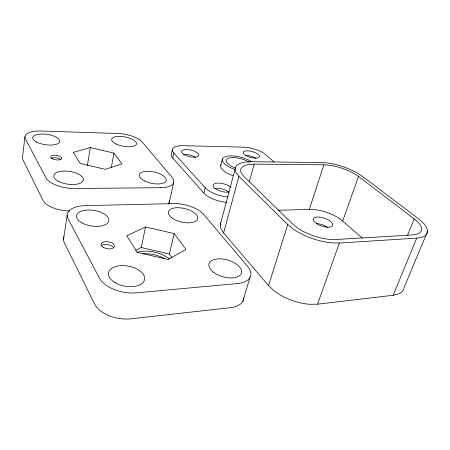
<?xml version="1.0" encoding="UTF-8"?>
<svg xmlns="http://www.w3.org/2000/svg" width="450" height="450" viewBox="0 0 450 450"><rect width="100%" height="100%" fill="white"/><g stroke="black" fill="none" stroke-linecap="round" stroke-linejoin="round"><path stroke-width="0.67" d="M24.924 136.671L22.5 157.404A21.128 8.64 7.7 0 0 22.95 159.75L42.863 200.138A23.113 10.62 7.8 0 0 69.525 210.999M63.478 239.304L67.151 215.466M87.373 165.521L90.293 147.572L113.923 153.129L121.894 163.851L105.334 169.341L80.269 163.474L73.237 152.426L90.293 147.572M111.336 167.552L113.923 153.129M135.596 250.341L141.199 247.511L145.564 226.969L174.144 233.578L185.963 249.463L168.036 259.453L137.323 252.399L126.748 235.806L145.564 226.969M172.479 149.169L171.399 154.086A18.101 6.947 13.2 0 0 172.732 158.018L203.833 193.033A19.727 8.269 14.6 0 0 226.727 202.32M172.732 158.018L173.829 153.051A18.163 6.846 13.2 0 1 182.908 145.671L243.326 147.139A17.252 6.176 15.2 0 1 265.787 154.727L274.146 162.051M169.093 203.057L173.734 182.453M171.737 257.372L169.363 253.991L174.144 233.578M203.833 193.033L205.149 187.746L173.829 153.051M220.657 165.786L222.244 159.57M220.314 224.612L235.153 168.874M427.5 231.564L404.162 287.336A35.061 15.638 21.9 0 1 398.61 293.906L393.176 295.273L317.548 304.178L309.729 304.301A36.742 18.293 19.8 0 1 273.954 290.717L268.537 285.609L223.599 232.971L238.899 176.327L236.025 172.586A34.037 12.949 16 0 1 245.188 162.079L251.274 161.702L321.272 162.54L327.549 163.029A32.321 11.261 17.9 0 1 357.092 172.896L362.256 176.248L418.59 218.857L423.332 223.071A36.534 13.545 20.4 0 1 422.235 237.15L416.745 238.146L339.396 243.017L331.324 242.82A38.391 15.947 18.6 0 1 293.625 229.314L287.769 224.567L238.899 176.327M249.294 181.693L254.188 164.115L323.876 164.807L329.321 165.229A26.899 9.371 17.9 0 1 354.049 173.498L358.504 176.406L414.191 218.846L418.258 222.491A30.403 11.267 20.4 0 1 417.144 234.124L412.408 234.956L335.947 239.507L329.023 239.321A31.944 13.264 18.6 0 1 297.872 228.184L292.809 224.123L243.979 176.496L241.464 173.278A28.322 10.772 16 0 1 248.929 164.458L254.188 164.115M242.848 301.241L249.936 277.537M268.537 285.609L287.769 224.567M277.948 210.308L309.313 209.346L323.876 164.807M362.199 238.067L342.709 221.04L358.504 176.406M317.548 304.178L339.396 243.017M407.402 235.626L414.191 218.846M393.176 295.273L416.745 238.146M309.313 209.346L314.64 209.593A26.038 10.716 18.7 0 1 338.49 217.935L342.709 221.04M141.199 247.511L169.363 253.991M223.599 232.971L220.989 228.825A32.715 14.996 16.5 0 1 220.798 222.716M169.183 201.184A21.285 9.523 11.6 0 1 168.581 204.221M51.12 158.316A5.591 2.284 8.1 0 1 60.688 159.491M64.029 236.632A25.183 12.932 8.4 0 0 64.356 242.814L94.584 304.009A28.17 16.622 10 0 0 130.972 318.814L230.468 307.676A25.948 14.259 16.2 0 0 243.827 297.641M137.216 252.287A22.927 12.24 11.9 0 1 169.419 259.031M101.323 245.768A6.756 3.516 9.4 0 1 107.764 244.626A6.756 3.516 9.4 0 1 113.603 247.725M143.044 253.794A22.883 12.302 11.9 0 1 164.745 258.784M316.35 223.537A10.086 4.241 18.8 0 1 327.797 227.588M228.139 197.004A19.8 8.156 14.6 0 1 205.149 187.746M183.578 154.524A8.82 3.386 13.2 0 1 195.615 157.365M228.893 191.981A9.647 3.971 14.6 0 1 215.094 188.539A9.647 3.971 14.6 0 1 217.412 183.099A9.647 3.971 14.6 0 1 230.811 187.487M214.937 188.421A9.613 4.027 14.6 0 1 229.022 192.268M246.184 155.475A8.381 3.054 15.2 0 1 255.898 158.271M235.761 168.03A13.883 5.197 14.9 0 1 228.071 158.389A13.883 5.197 14.9 0 1 249.255 162.219M232.937 175.641A17.82 6.829 14.9 0 1 221.068 164.666M234.613 169.318A17.899 6.705 14.9 0 1 224.713 156.904A17.899 6.705 14.9 0 1 251.989 161.809M237.487 283.539L136.592 292.832A28.721 15.947 10.4 0 1 99.405 278.044L68.074 218.841A25.616 12.347 8.9 0 1 85.472 205.616L173.869 203.614A23.541 10.856 13.2 0 1 203.709 214.47L247.612 266.456A26.415 13.635 16 0 1 237.487 283.539M160.836 187.684L75.043 188.516A23.473 10.108 8.3 0 1 45.894 177.705L25.397 138.904A21.431 8.201 8.1 0 1 41.4 131.017L117.754 133.504A19.777 7.447 10.9 0 1 142.211 141.998L172.164 177.508A21.6 9.045 11.8 0 1 160.836 187.684M144.534 180.917A13.793 5.777 11.8 0 0 166.168 180.681A13.793 5.777 11.8 0 0 147.459 171.315A13.793 5.777 11.8 0 0 144.534 180.917M58.387 181.294A14.991 6.458 8.4 0 0 83.064 181.018A14.991 6.458 8.4 0 0 64.378 171.039A14.991 6.458 8.4 0 0 58.387 181.294M36.636 142.088A13.686 5.237 8.1 0 0 59.355 142.515A13.686 5.237 8.1 0 0 42.795 134.01A13.686 5.237 8.1 0 0 36.636 142.088M116.179 144.017A12.628 4.759 10.9 0 0 136.344 144.399A12.628 4.759 10.9 0 0 119.722 136.35A12.628 4.759 10.9 0 0 116.179 144.017M52.284 158.76A5.603 2.272 8.2 0 0 61.583 158.85A5.603 2.272 8.2 0 0 54.788 155.227A5.603 2.272 8.2 0 0 52.284 158.76M213.412 272.16A16.869 8.702 16 0 0 240.986 274.146A16.869 8.702 16 0 0 221.349 258.896A16.869 8.702 16 0 0 213.412 272.16M115.206 282.741A18.338 10.176 10.4 0 0 144.489 279.979A18.338 10.176 10.4 0 0 120.026 265.725A18.338 10.176 10.4 0 0 115.206 282.741M81.911 222.874A16.357 7.881 8.9 0 0 108.54 221.692A16.357 7.881 8.9 0 0 87.536 210.043A16.357 7.881 8.9 0 0 81.911 222.874M171.771 217.789A15.036 6.93 13.2 0 0 196.852 220.196A15.036 6.93 13.2 0 0 180.371 207.821A15.036 6.93 13.2 0 0 171.771 217.789M103.388 247.399A6.767 3.493 9.4 0 0 114.373 246.752A6.767 3.493 9.4 0 0 105.632 241.672A6.767 3.493 9.4 0 0 103.388 247.399M316.924 223.83A10.131 4.168 18.7 0 0 332.578 225.439A10.131 4.168 18.7 0 0 319.522 217.091A10.131 4.168 18.7 0 0 316.924 223.83M183.561 154.282A8.854 3.336 13.2 0 0 198.304 156.161A8.854 3.336 13.2 0 0 188.595 149.721A8.854 3.336 13.2 0 0 183.561 154.282M245.672 155.357A8.409 3.009 15.2 0 0 259.301 157.14A8.409 3.009 15.2 0 0 249.278 151.003A8.409 3.009 15.2 0 0 245.672 155.357"/></g></svg>
